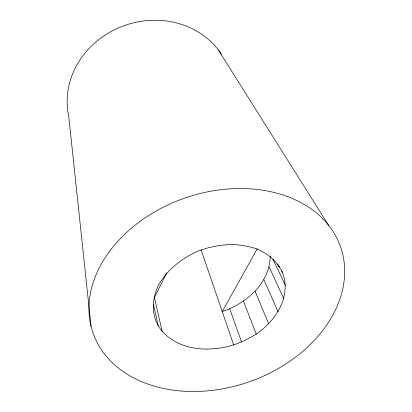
<?xml version="1.0" encoding="UTF-8"?>
<svg xmlns="http://www.w3.org/2000/svg" width="412" height="412" viewBox="0 0 412 412"><rect width="100%" height="100%" fill="white"/><g stroke="black" fill="none" stroke-linecap="round" stroke-linejoin="round"><path stroke-width="0.62" d="M257.33 248.678L222.248 311.57C246.438 303.582 270.045 282.972 270.241 255.821M282.498 272.456C277.142 261.1 268.037 253.823 256.877 248.966C248.827 246.242 240.551 244.852 232.069 244.44C219.756 244.857 207.545 247.133 196.138 251.959C180.389 259.349 166.402 270.612 158.033 286.082C152.177 298.911 151.343 313.383 158.26 325.985C169.765 343.953 192.831 350.839 213.282 348.712C228.593 347.97 243.291 342.192 256.228 334.091C276.447 320.474 292.834 294.513 281.391 270.164M166.675 272.821L154.418 297.495L162.122 331.372M277.07 264.035L279.398 266.569L279.068 267.136L277.693 264.283M218.432 50.048L328.591 225.292M272.914 259.179L285.362 285.253M269.129 266.971L283.791 298.654M263.876 279.681L278.059 311.776M255.126 291.32L268.65 323.822M243.482 301.203L256.228 334.091M229.69 308.784L241.581 342.022M201.061 249.734L233.692 344.968M153.516 304.715L158.26 325.985M91.067 326.366L68.742 116.302A83.554 75.561 -19.1 0 1 120.551 27.043A83.554 75.561 -19.1 0 1 221.357 54.168M181.12 391.009A131.042 97.345 -19.1 0 0 340.992 248.153A131.042 97.345 -19.1 0 0 128.338 230.864A131.042 97.345 -19.1 0 0 181.12 391.009"/></g></svg>
